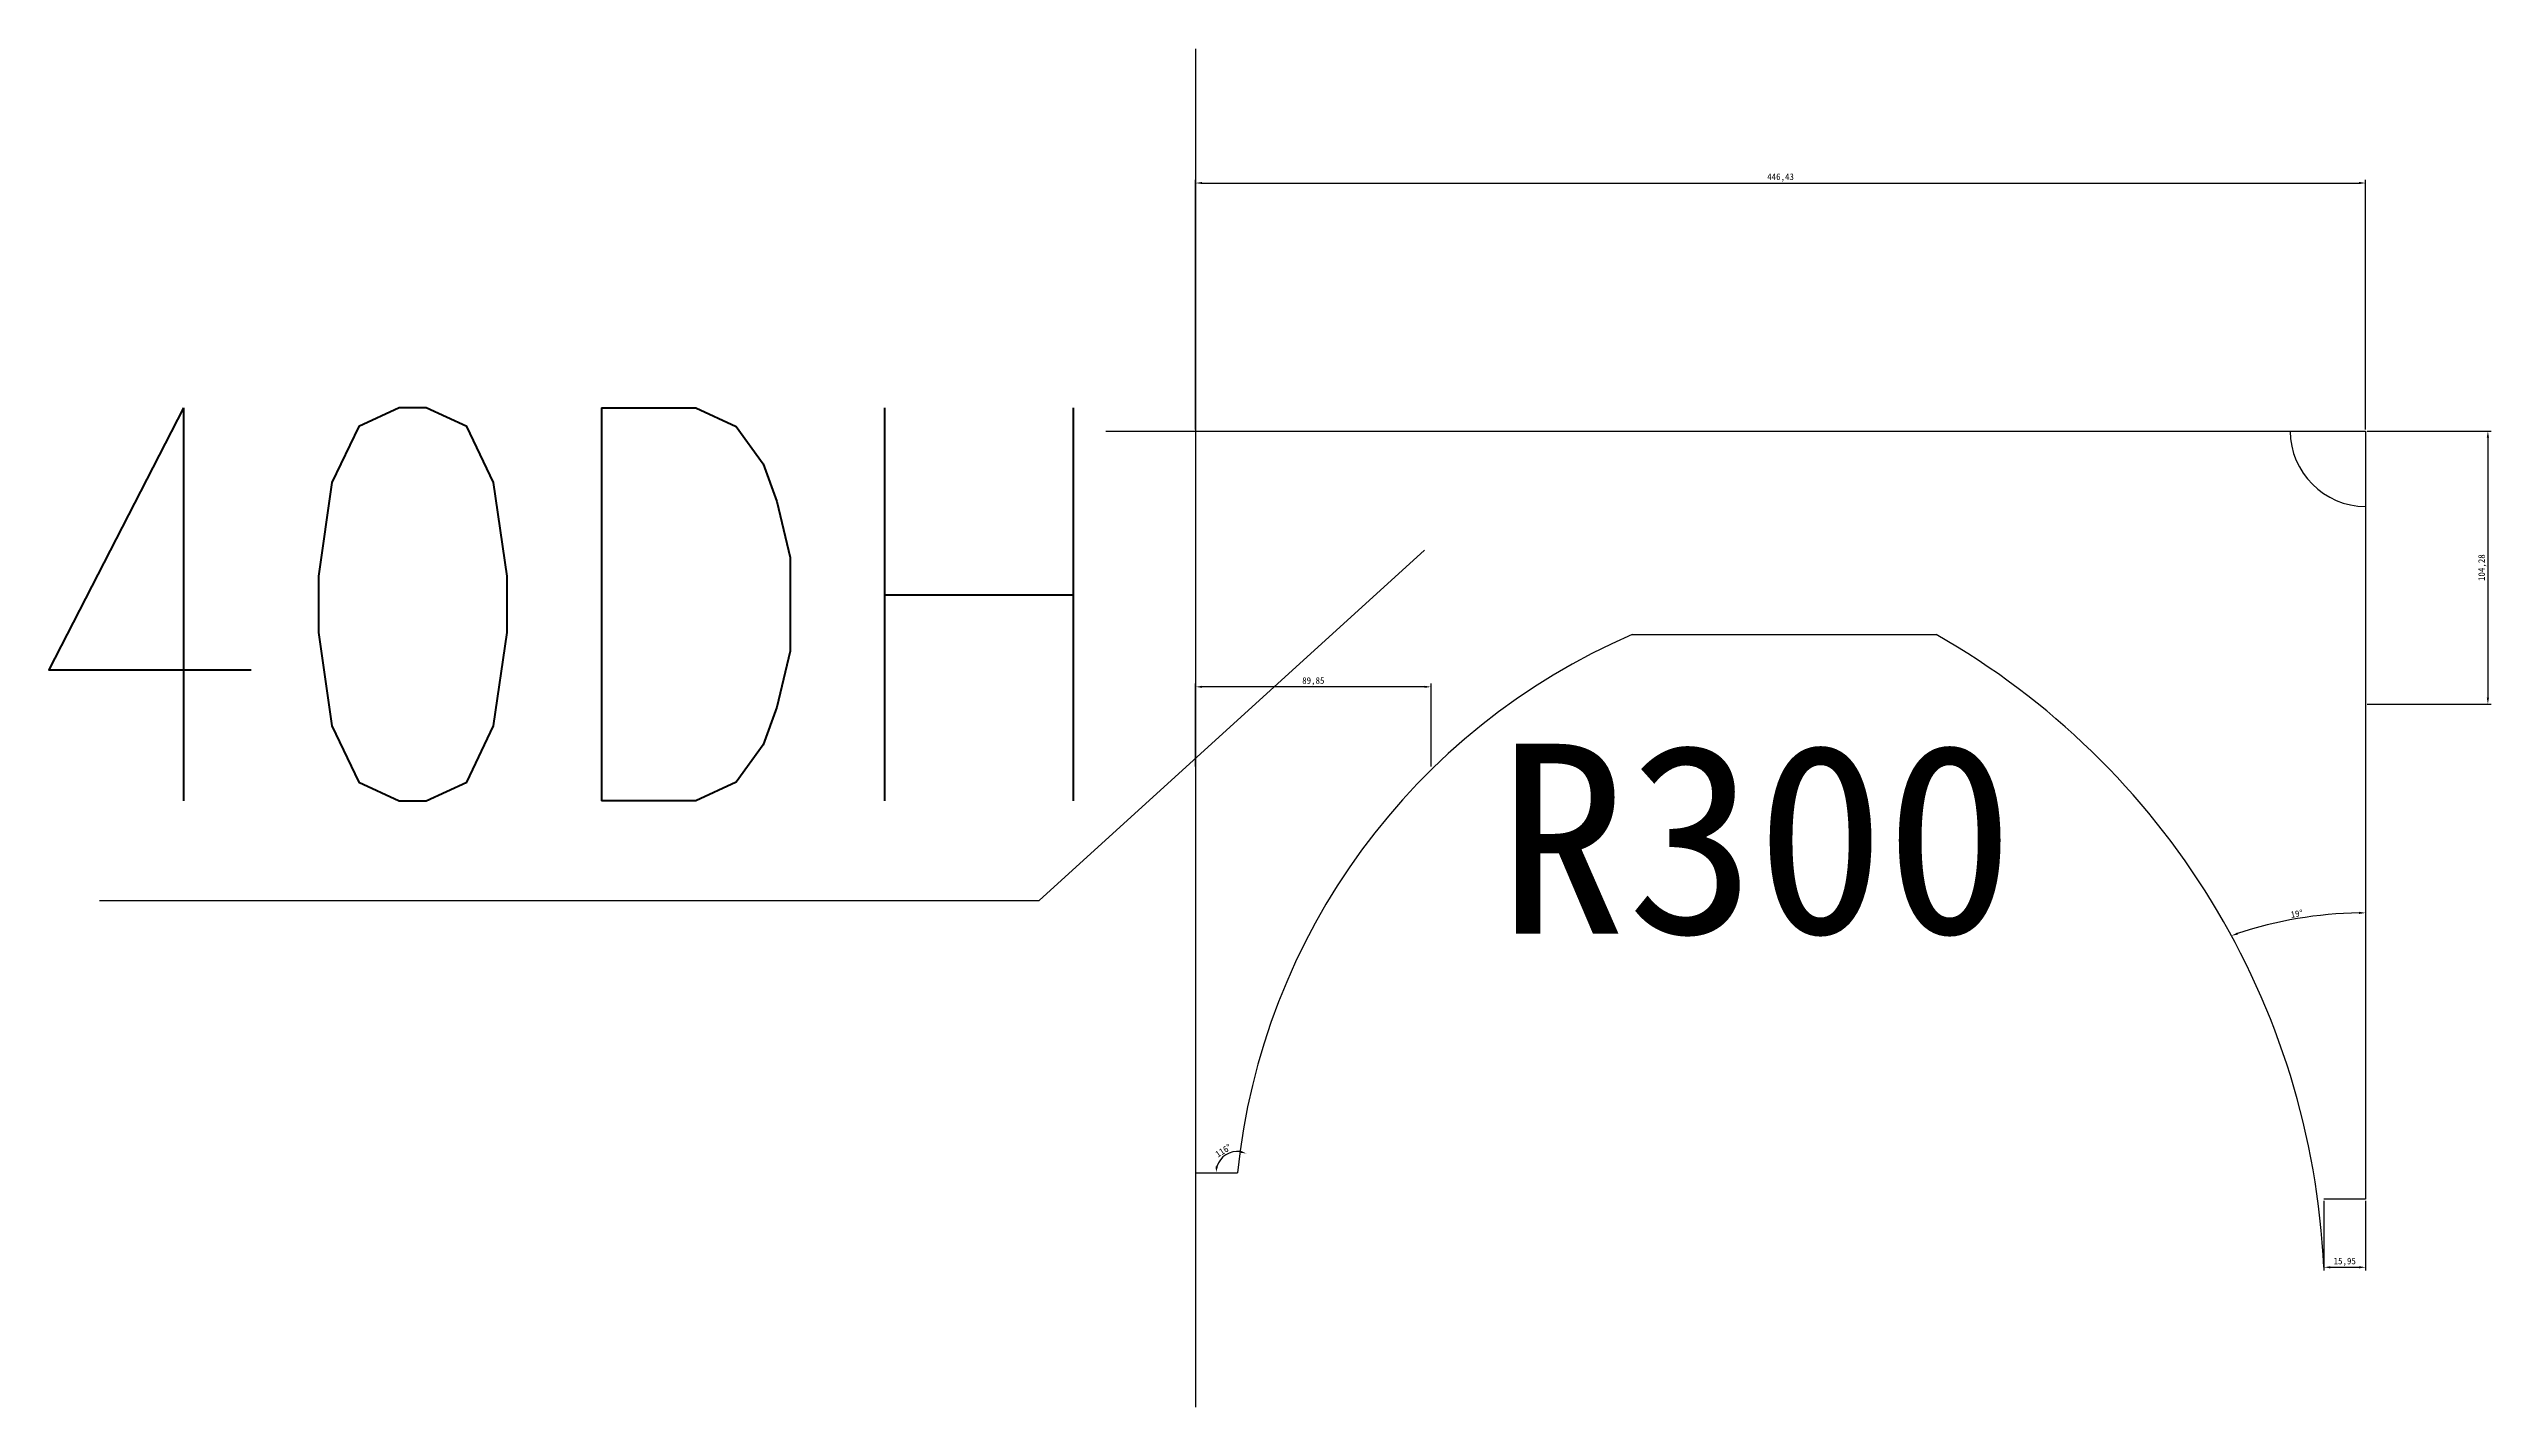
# Model space of a CAD drawing. Header units: millimetres. Extents: x -8154 to 2131, y 2597 to 6746.
# Drawn here: x 1159 to 2091, y 4478 to 4996 of the extents above; entities that cross this region are included whole.
import ezdxf

# ---------------------------------------------------------------- set-up
doc = ezdxf.new("R2010")
doc.units = ezdxf.units.MM
doc.layers.add('100-TX1', color=7, linetype='Continuous')
doc.styles.add('JNRD_E1', font='romans.shx', dxfattribs={"width": 0.8})
doc.styles.get("Standard").update_dxf_attribs({"font": ''})
doc.styles.get('Standard').set_extended_font_data('SimSun')
doc.dimstyles.new('ISO-25', dxfattribs={"dimtxt": 2.5, "dimasz": 2.5, "dimexe": 1.25, "dimexo": 0.625, "dimtad": 1, "dimtxsty": 'Standard', "dimcen": 2.5, "dimazin": 3, "dimtfac": 1, "dimtmove": 0, "dimatfit": 3})

# ---------------------------------------------------------------- blocks, each defined once
blk = doc.blocks.new('*D73')
at = {"color": 0, "lineweight": -2}
for p, q in [((1596.66, 4722.51), (1596.66, 4754.12)), ((1684.01, 4752.87), (1599.16, 4752.87)), ((1686.51, 4722.51), (1686.51, 4754.12))]:
    blk.add_line(p, q, dxfattribs=at)
at = {"color": 0}
for points in [[(1599.16, 4753.28), (1599.16, 4752.45), (1596.66, 4752.87)], [(1684.01, 4752.45), (1684.01, 4753.28), (1686.51, 4752.87)]]:
    blk.add_solid(points, dxfattribs=at)
at = {"layer": 'Defpoints', "color": 0}
for p in [(1596.66, 4752.87), (1596.66, 4721.88), (1686.51, 4721.88)]:
    blk.add_point(p, dxfattribs=at)
at = {"color": 0, "insert": (1641.58, 4754.95), "char_height": 2.5, "attachment_point": 5}
blk.add_mtext('89,85', dxfattribs=at)
blk = doc.blocks.new('*D74')
at = {"color": 0, "lineweight": -2}
blk.add_arc((1612.59, 4567.37), 8.19, 81.99803, 162.43632, dxfattribs=at)
at = {"color": 0}
for points in [[(1613.61, 4575.07), (1613.85, 4575.87), (1616.12, 4574.75)], [(1604.37, 4569.9), (1605.2, 4569.77), (1604.4, 4567.37)]]:
    blk.add_solid(points, dxfattribs=at)
at = {"layer": 'Defpoints', "color": 0}
for p in [(1686.51, 4721.88), (1596.66, 4567.37), (1610.76, 4575.34), (1612.59, 4567.37), (1612.59, 4567.37)]:
    blk.add_point(p, dxfattribs=at)
at = {"color": 0, "insert": (1607.23, 4575.88), "char_height": 2.5, "attachment_point": 5, "rotation": 32.21718}
blk.add_mtext('116%%d', dxfattribs=at)
blk = doc.blocks.new('*D75')
at = {"color": 0, "lineweight": -2}
blk.add_arc((2043.09, 4511.89), 154.72, 90.92581, 108.40783, dxfattribs=at)
at = {"color": 0}
for points in [[(2040.59, 4666.17), (2040.59, 4667.01), (2043.09, 4666.61)], [(1994.1, 4659.09), (1994.37, 4658.3), (1991.87, 4657.88)]]:
    blk.add_solid(points, dxfattribs=at)
at = {"layer": 'Defpoints', "color": 0}
for p in [(2043.09, 4850.49), (1974.44, 4707.57), (2010.92, 4663.23), (2027.14, 4557.36), (2043.09, 4557.36)]:
    blk.add_point(p, dxfattribs=at)
at = {"color": 0, "insert": (2016.8, 4666.26), "char_height": 2.5, "attachment_point": 5, "rotation": 9.66682}
blk.add_mtext('19%%d', dxfattribs=at)
blk = doc.blocks.new('*D76')
at = {"color": 0, "lineweight": -2}
for p, q in [((1596.66, 4851.12), (1596.66, 4946.39)), ((1599.16, 4945.14), (2040.59, 4945.14)), ((2043.09, 4851.12), (2043.09, 4946.39))]:
    blk.add_line(p, q, dxfattribs=at)
at = {"color": 0}
for points in [[(1599.16, 4945.56), (1599.16, 4944.73), (1596.66, 4945.14)], [(2040.59, 4944.73), (2040.59, 4945.56), (2043.09, 4945.14)]]:
    blk.add_solid(points, dxfattribs=at)
at = {"layer": 'Defpoints', "color": 0}
for p in [(2043.09, 4945.14), (1596.66, 4850.49), (2043.09, 4850.49)]:
    blk.add_point(p, dxfattribs=at)
at = {"color": 0, "insert": (1819.87, 4947.23), "char_height": 2.5, "attachment_point": 5}
blk.add_mtext('446,43', dxfattribs=at)
blk = doc.blocks.new('*D77')
at = {"color": 0, "lineweight": -2}
for p, q in [((2043.72, 4850.49), (2090.98, 4850.49)), ((2089.73, 4847.99), (2089.73, 4748.71)), ((2043.72, 4746.21), (2090.98, 4746.21))]:
    blk.add_line(p, q, dxfattribs=at)
at = {"color": 0}
for points in [[(2090.14, 4847.99), (2089.31, 4847.99), (2089.73, 4850.49)], [(2089.31, 4748.71), (2090.14, 4748.71), (2089.73, 4746.21)]]:
    blk.add_solid(points, dxfattribs=at)
at = {"layer": 'Defpoints', "color": 0}
for p in [(2043.09, 4850.49), (2043.09, 4746.21), (2089.73, 4746.21)]:
    blk.add_point(p, dxfattribs=at)
at = {"color": 0, "insert": (2087.64, 4798.35), "char_height": 2.5, "attachment_point": 5, "rotation": 90}
blk.add_mtext('104,28', dxfattribs=at)
blk = doc.blocks.new('*D78')
at = {"color": 0, "lineweight": -2}
for p, q in [((2027.14, 4556.74), (2027.14, 4530.1)), ((2043.09, 4556.74), (2043.09, 4530.1)), ((2029.64, 4531.35), (2040.59, 4531.35))]:
    blk.add_line(p, q, dxfattribs=at)
at = {"color": 0}
for points in [[(2029.64, 4531.76), (2029.64, 4530.93), (2027.14, 4531.35)], [(2040.59, 4530.93), (2040.59, 4531.76), (2043.09, 4531.35)]]:
    blk.add_solid(points, dxfattribs=at)
at = {"layer": 'Defpoints', "color": 0}
for p in [(2027.14, 4557.36), (2043.09, 4557.36), (2043.09, 4531.35)]:
    blk.add_point(p, dxfattribs=at)
at = {"color": 0, "insert": (2035.11, 4533.43), "char_height": 2.5, "attachment_point": 5}
blk.add_mtext('15,95', dxfattribs=at)

msp = doc.modelspace()

# ---------------------------------------------------------------- linework, layer by layer
for p, q in [((1596.656, 4996.353), (1596.656, 4477.962)), ((1562.413, 4850.493), (2043.091, 4850.493)), ((2043.091, 4850.493), (2043.091, 4557.364)), ((1536.994, 4671.293), (1684.008, 4804.966)), ((1763.204, 4772.848), (1879.214, 4772.848)), ((1178.498, 4671.293), (1536.994, 4671.293)), ((1596.656, 4567.365), (1612.591, 4567.365)), ((2043.091, 4557.364), (2027.136, 4557.364))]:
    msp.add_line(p, q)
for centre, radius, start, end in [((2043.091, 4850.493), 28.764, 180, 270), ((1863.32, 4541.526), 252.057, 113.402904, 174.116149), ((1733.936, 4517.811), 293.512, 2.6431, 60.332676)]:
    msp.add_arc(centre, radius, start, end)

# ---------------------------------------------------------------- texts
msp.add_text('R300', height=72.4065, rotation=1080).set_placement((1711.98, 4658.73))
at = {"layer": '100-TX1', "color": 2, "linetype": 'Continuous', "style": 'JNRD_E1', "width": 0.8}
msp.add_text('40DH', height=150, dxfattribs=at).set_placement((1143.698, 4709.36))

# ---------------------------------------------------------------- dimensions: what is measured, and where the dimension line sits
dim = msp.add_aligned_dim(p1=(1596.6562, 4850.4929), p2=(2043.0911, 4850.4929), distance=94.6501, dimstyle='ISO-25')
dim.commit()
dim.dimension.update_dxf_attribs({"geometry": '*D76', "text_midpoint": (1819.8736, 4947.2275)})
for base, line1, line2, picture, middle in [((2010.921, 4663.228), ((2027.136, 4557.364), (1974.436, 4707.569)), ((2043.091, 4850.493), (2043.091, 4557.364)), '*D75', (2016.796, 4666.261)), ((1610.755, 4575.344), ((1596.656, 4567.365), (1612.591, 4567.365)), ((1612.591, 4567.365), (1686.508, 4721.881)), '*D74', (1607.226, 4575.878))]:
    dim = msp.add_angular_dim_2l(base=base, line1=line1, line2=line2, dimstyle='ISO-25')
    dim.commit()
    dim.dimension.update_dxf_attribs({"geometry": picture, "text_midpoint": middle})
dim = msp.add_linear_dim(base=(2089.725, 4746.214), p1=(2043.091, 4850.493), p2=(2043.091, 4746.214), angle=90, dimstyle='ISO-25')
dim.commit()
dim.dimension.update_dxf_attribs({"geometry": '*D77', "text_midpoint": (2087.641, 4798.353)})
for base, p1, p2, picture, middle in [((1596.656, 4752.866), (1686.508, 4721.881), (1596.656, 4721.881), '*D73', (1641.582, 4754.951)), ((2043.09109, 4531.3462), (2027.13614, 4557.36382), (2043.09109, 4557.36382), '*D78', (2035.11361, 4533.4307))]:
    dim = msp.add_linear_dim(base=base, p1=p1, p2=p2, dimstyle='ISO-25')
    dim.commit()
    dim.dimension.update_dxf_attribs({"geometry": picture, "text_midpoint": middle})

doc.saveas('drawing.dxf')
